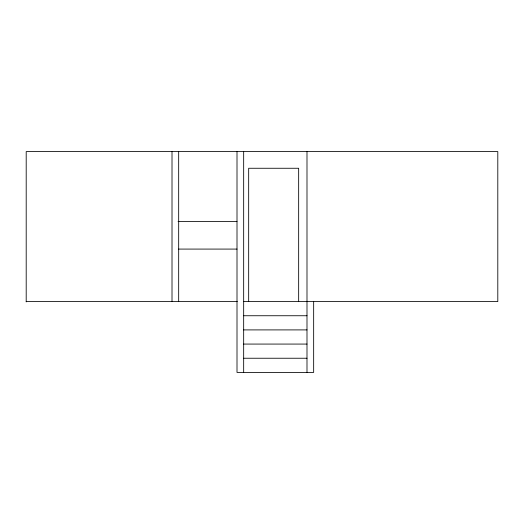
<?xml version="1.0" encoding="UTF-8"?>
<svg xmlns="http://www.w3.org/2000/svg" width="524" height="524" viewBox="0 0 524 524"><rect width="100%" height="100%" fill="white"/><g stroke="black" fill="none" stroke-linecap="round" stroke-linejoin="round"><path stroke-width="0.79" d="M178.075 221.587L237.005 221.587M178.677 249.083L237.005 249.083M26.2 301.575L237.326 301.575M243.667 301.575L497.8 301.575L497.8 151.6L26.2 151.6L26.2 301.909M243.667 315.743L306.992 315.743M243.667 329.904L306.992 329.904M243.667 344.071L306.992 344.071M243.667 358.239L306.992 358.239M313.66 301.575L313.66 372.4L237.005 372.4L237.005 151.6M306.992 151.6L306.992 372.4M298.66 301.575L298.66 168.263L248.671 168.263L248.671 301.575M243.667 151.6L243.667 372.4M178.677 151.6L178.677 301.575M172.01 151.6L172.01 301.575"/></g></svg>
